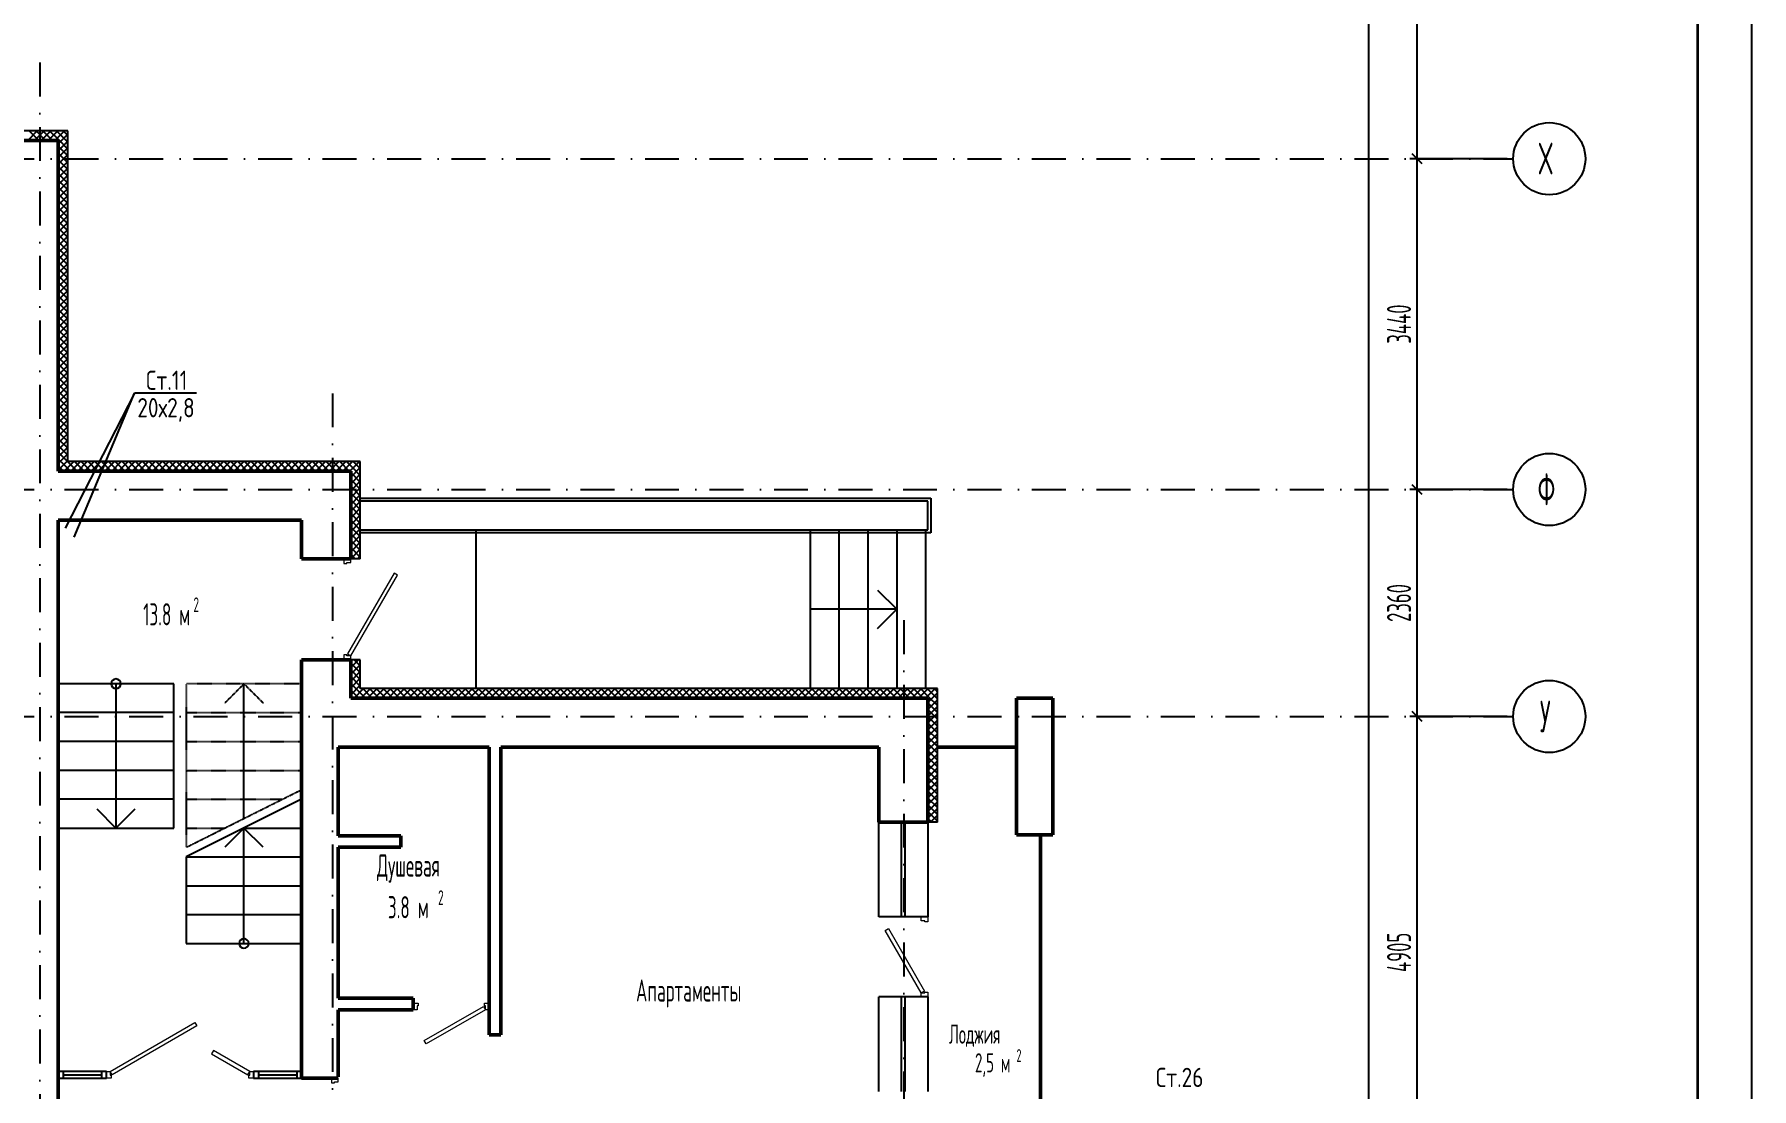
# Model space of a CAD drawing. Extents: x -1560602 to 321118, y -2308202 to -430103.
# Drawn here: x -1494292 to -1476440, y -2174636 to -2163673 of the extents above; entities that cross this region are included whole.
import ezdxf
from ezdxf.enums import TextEntityAlignment as Align

# ---------------------------------------------------------------- set-up
doc = ezdxf.new("R2010")
doc.units = 0
doc.header["$MEASUREMENT"] = 0
doc.header["$PDSIZE"] = -5
for name, pattern in [('Dot & Dashed', [670.277762, 352.777767, -176.388884, 0, -141.111112]), ('Штриховая', [0.4, 0.2, -0.2]), ('Штрихпунктирная', [0.670278, 0.352778, -0.176389, 0, -0.141111])]:
    doc.linetypes.add(name, pattern=pattern)
doc.layers.get('0').update_dxf_attribs({"color": 255, "linetype": 'CONTINUOUS'})
doc.layers.get('Defpoints').update_dxf_attribs({"linetype": 'CONTINUOUS'})
doc.layers.add('Двери', color=4, linetype='CONTINUOUS', lineweight=15)
doc.layers.add('стены', color=5, linetype='CONTINUOUS', lineweight=50)
for name, color, linetype in [('Оси', 253, 'Dot & Dashed'), ('отделка', 240, 'CONTINUOUS'), ('Текст', 7, 'CONTINUOUS'), ('Утеплитель', 6, 'CONTINUOUS')]:
    doc.layers.add(name, color=color, linetype=linetype)
doc.styles.add('GOST 2.304', font='CS_Gost2304.shx', dxfattribs={"width": 0.7})
doc.styles.get("Standard").update_dxf_attribs({"font": 'spds.shx', "width": 0.7, "height": 250})
doc.dimstyles.new('SPDS', dxfattribs={"dimscale": 100, "dimtxt": 2.5, "dimasz": 1, "dimexe": 0.75, "dimexo": 0.625, "dimtad": 1, "dimdec": 0, "dimtxsty": 'GOST 2.304', "dimblk": 'OBLIQUE', "dimcen": 2.5, "dimdle": 1, "dimadec": 0, "dimazin": 2, "dimtfac": 0.75, "dimtdec": 0, "dimtmove": 0, "dimatfit": 0, "dimfxl": 1, "dimtolj": 1, "dimarcsym": 1})

# ---------------------------------------------------------------- blocks, each defined once
blk = doc.blocks.new('_Oblique')
at = {"color": 0, "linetype": 'ByBlock', "lineweight": -2}
blk.add_line((-0.5, -0.5), (0.5, 0.5), dxfattribs=at)
blk = doc.blocks.new('*D314')
at = {"layer": 'Defpoints', "color": 0, "transparency": 16777216}
for p in [(-1479919, -2170766), (-1478919, -2170766), (-1478919, -2175671)]:
    blk.add_point(p, dxfattribs=at)
at = {"layer": 'отделка', "color": 0, "lineweight": -2, "transparency": 16777216}
for p, q in [((-1478981, -2170766), (-1479994, -2170766)), ((-1479919, -2175771), (-1479919, -2170666)), ((-1478981, -2175671), (-1479994, -2175671))]:
    blk.add_line(p, q, dxfattribs=at)
at = {"layer": 'отделка', "color": 0, "lineweight": -2, "transparency": 16777216, "xscale": 100, "yscale": 100, "zscale": 100}
for p, rotation in [((-1479919, -2170766), 90), ((-1479919, -2175671), 270)]:
    blk.add_blockref('_Oblique', p, dxfattribs=dict(at, rotation=rotation))
at = {"layer": 'отделка', "color": 0, "transparency": 16777216, "insert": (-1480106, -2173219), "char_height": 250, "attachment_point": 5, "rotation": 90, "style": 'GOST 2.304'}
blk.add_mtext('\\A1;4905', dxfattribs=at)
blk = doc.blocks.new('*D315')
at = {"layer": 'Defpoints', "color": 0, "transparency": 16777216}
for p in [(-1479919, -2168406), (-1478919, -2168406), (-1478919, -2170766)]:
    blk.add_point(p, dxfattribs=at)
at = {"layer": 'отделка', "color": 0, "lineweight": -2, "transparency": 16777216}
for p, q in [((-1479919, -2170866), (-1479919, -2168306)), ((-1478981, -2168406), (-1479994, -2168406)), ((-1478981, -2170766), (-1479994, -2170766))]:
    blk.add_line(p, q, dxfattribs=at)
at = {"layer": 'отделка', "color": 0, "lineweight": -2, "transparency": 16777216, "xscale": 100, "yscale": 100, "zscale": 100}
for p, rotation in [((-1479919, -2168406), 90), ((-1479919, -2170766), 270)]:
    blk.add_blockref('_Oblique', p, dxfattribs=dict(at, rotation=rotation))
at = {"layer": 'отделка', "color": 0, "transparency": 16777216, "insert": (-1480106, -2169586), "char_height": 250, "attachment_point": 5, "rotation": 90, "style": 'GOST 2.304'}
blk.add_mtext('\\A1;2360', dxfattribs=at)
blk = doc.blocks.new('*D316')
at = {"layer": 'Defpoints', "color": 0, "transparency": 16777216}
for p in [(-1479919, -2164966), (-1478919, -2164966), (-1478919, -2168406)]:
    blk.add_point(p, dxfattribs=at)
at = {"layer": 'отделка', "color": 0, "lineweight": -2, "transparency": 16777216}
for p, q in [((-1479919, -2168506), (-1479919, -2164866)), ((-1478981, -2164966), (-1479994, -2164966)), ((-1478981, -2168406), (-1479994, -2168406))]:
    blk.add_line(p, q, dxfattribs=at)
at = {"layer": 'отделка', "color": 0, "lineweight": -2, "transparency": 16777216, "xscale": 100, "yscale": 100, "zscale": 100}
for p, rotation in [((-1479919, -2164966), 90), ((-1479919, -2168406), 270)]:
    blk.add_blockref('_Oblique', p, dxfattribs=dict(at, rotation=rotation))
at = {"layer": 'отделка', "color": 0, "transparency": 16777216, "insert": (-1480106, -2166686), "char_height": 250, "attachment_point": 5, "rotation": 90, "style": 'GOST 2.304'}
blk.add_mtext('\\A1;3440', dxfattribs=at)
blk = doc.blocks.new('*D317')
at = {"layer": 'Defpoints', "color": 0, "transparency": 16777216}
for p in [(-1479919, -2158736), (-1478919, -2158736), (-1478919, -2164966)]:
    blk.add_point(p, dxfattribs=at)
at = {"layer": 'отделка', "color": 0, "lineweight": -2, "transparency": 16777216}
for p, q in [((-1479919, -2165066), (-1479919, -2158636)), ((-1478981, -2158736), (-1479994, -2158736)), ((-1478981, -2164966), (-1479994, -2164966))]:
    blk.add_line(p, q, dxfattribs=at)
at = {"layer": 'отделка', "color": 0, "lineweight": -2, "transparency": 16777216, "xscale": 100, "yscale": 100, "zscale": 100}
for p, rotation in [((-1479919, -2158736), 90), ((-1479919, -2164966), 270)]:
    blk.add_blockref('_Oblique', p, dxfattribs=dict(at, rotation=rotation))
at = {"layer": 'отделка', "color": 0, "transparency": 16777216, "insert": (-1480106, -2161851), "char_height": 250, "attachment_point": 5, "rotation": 90, "style": 'GOST 2.304'}
blk.add_mtext('\\A1;6230', dxfattribs=at)
blk = doc.blocks.new('*D321')
at = {"layer": 'Defpoints', "color": 0, "transparency": 16777216}
for p in [(-1480419, -2156916), (-1479919, -2156916), (-1478919, -2208376)]:
    blk.add_point(p, dxfattribs=at)
at = {"layer": 'отделка', "color": 0, "lineweight": -2, "transparency": 16777216}
for p, q in [((-1480419, -2208476), (-1480419, -2156816)), ((-1479981, -2156916), (-1480494, -2156916)), ((-1478981, -2208376), (-1480494, -2208376))]:
    blk.add_line(p, q, dxfattribs=at)
at = {"layer": 'отделка', "color": 0, "lineweight": -2, "transparency": 16777216, "xscale": 100, "yscale": 100, "zscale": 100}
for p, rotation in [((-1480419, -2156916), 90), ((-1480419, -2208376), 270)]:
    blk.add_blockref('_Oblique', p, dxfattribs=dict(at, rotation=rotation))
at = {"layer": 'отделка', "color": 0, "transparency": 16777216, "insert": (-1480606, -2182646), "char_height": 250, "attachment_point": 5, "rotation": 90, "style": 'GOST 2.304'}
blk.add_mtext('\\A1;51460', dxfattribs=at)

msp = doc.modelspace()

# ---------------------------------------------------------------- linework, layer by layer
at = {"color": 0, "lineweight": 35, "ltscale": 100}
msp.add_line((-1477001.6, -2153437.3), (-1477001.6, -2226064.3), dxfattribs=at)
at = {"color": 0}
for p, q in [((-1493252.2, -2167403.7, 0), (-1493971.1, -2168808, 0)), ((-1493877.1, -2168901.9, 0), (-1493252.2, -2167403.7, 0)), ((-1492606.8, -2167403.7, 0), (-1493252.2, -2167403.7, 0))]:
    msp.add_line(p, q, dxfattribs=at)
at = {"color": 0, "ltscale": 100}
for p, q in [((-1490903.7, -2168496.2), (-1484973.7, -2168496.2)), ((-1484973.7, -2168496.2), (-1484973.7, -2168856.2)), ((-1485003.7, -2168526.2), (-1490903.7, -2168526.2)), ((-1485003.7, -2168826.2), (-1485003.7, -2168526.2)), ((-1490903.7, -2168826.2), (-1485003.7, -2168826.2)), ((-1486227.7, -2168826.2), (-1486227.7, -2170476.2)), ((-1486227.7, -2168826.2), (-1486227.7, -2170476.2)), ((-1485927.7, -2168826.2), (-1485927.7, -2170476.2)), ((-1485627.7, -2168826.2), (-1485627.7, -2170476.2)), ((-1485327.7, -2168826.2), (-1485327.7, -2170476.2)), ((-1485027.7, -2168826.2), (-1485027.7, -2170476.2)), ((-1484973.7, -2168856.2), (-1490903.7, -2168856.2)), ((-1485527.7, -2169451.2), (-1485327.7, -2169651.2)), ((-1485327.7, -2169651.2), (-1486227.7, -2169651.2)), ((-1485327.7, -2169651.2), (-1485527.7, -2169851.2)), ((-1485527.7, -2169851.2), (-1485327.7, -2169651.2))]:
    msp.add_line(p, q, dxfattribs=at)
at = {"color": 0, "linetype": 'Continuous'}
for p, q in [((-1490903.7, -2168826.2), (-1489703.7, -2168826.2)), ((-1489703.7, -2168826.2), (-1489703.7, -2170476.2)), ((-1492843.7, -2170426.2), (-1494043.7, -2170426.2)), ((-1494043.7, -2170426.2), (-1494043.7, -2171926.2)), ((-1493443.7, -2170426.2), (-1493443.7, -2171926.2)), ((-1492843.7, -2171926.2), (-1492843.7, -2170426.2)), ((-1492843.7, -2170726.2), (-1494043.7, -2170726.2)), ((-1492843.7, -2171026.2), (-1494043.7, -2171026.2)), ((-1492843.7, -2171326.2), (-1494043.7, -2171326.2)), ((-1492843.7, -2171626.2), (-1494043.7, -2171626.2)), ((-1491513.7, -2171626.2), (-1492713.7, -2172226.2)), ((-1491513.7, -2173126.2), (-1491513.7, -2171626.2)), ((-1493643.7, -2171726.2), (-1493443.7, -2171926.2)), ((-1493443.7, -2171926.2), (-1493243.7, -2171726.2)), ((-1494043.7, -2171926.2), (-1492843.7, -2171926.2)), ((-1492113.7, -2171926.2), (-1492313.7, -2172126.2)), ((-1492113.7, -2171926.2), (-1491513.7, -2171926.2)), ((-1491913.7, -2172126.2), (-1492113.7, -2171926.2)), ((-1492113.7, -2173126.2), (-1492113.7, -2171926.2)), ((-1483833.7, -2175481.2), (-1483833.7, -2171996.2)), ((-1492713.7, -2172226.2), (-1492713.7, -2173126.2)), ((-1492713.7, -2172226.2), (-1491513.7, -2172226.2)), ((-1492713.7, -2172526.2), (-1491513.7, -2172526.2)), ((-1492713.7, -2172826.2), (-1491513.7, -2172826.2)), ((-1492713.7, -2173126.2), (-1491513.7, -2173126.2))]:
    msp.add_line(p, q, dxfattribs=at)
at = {"color": 0, "linetype": 'Штриховая'}
for p, q in [((-1491513.7, -2170426.2), (-1492713.7, -2170426.2)), ((-1492713.7, -2170426.2), (-1492713.7, -2172126.3)), ((-1491513.7, -2171526.3), (-1491513.7, -2170426.2)), ((-1492713.7, -2170726.2), (-1491513.7, -2170726.2)), ((-1492713.7, -2171026.2), (-1491513.7, -2171026.2)), ((-1492713.7, -2171326.2), (-1491513.7, -2171326.2)), ((-1492713.7, -2172126.3), (-1491513.7, -2171526.3)), ((-1492713.7, -2171626.2), (-1491713.6, -2171626.2)), ((-1492713.7, -2171926.2), (-1492313.6, -2171926.2))]:
    msp.add_line(p, q, dxfattribs=at)
at = {"color": 0, "linetype": 'Штрихпунктирная'}
for p, q in [((-1492113.7, -2170426.2), (-1492313.7, -2170626.2)), ((-1491913.7, -2170626.2), (-1492113.7, -2170426.2)), ((-1492113.7, -2171826.3), (-1492113.7, -2170426.2))]:
    msp.add_line(p, q, dxfattribs=at)
at = {"color": 0, "linetype": 'Continuous'}
for centre, start, end in [((-1493443.7, -2170426.2), 0, 180), ((-1493443.7, -2170426.2), 180, 0), ((-1492113.7, -2173126.2), 0, 180), ((-1492113.7, -2173126.2), 180, 0)]:
    msp.add_arc(centre, 50, start, end, dxfattribs=at)
at = {"layer": 'Defpoints', "color": 0, "linetype": 'Continuous', "ltscale": 100}
msp.add_line((-1476440.2, -2152937.3), (-1476440.2, -2226595.6), dxfattribs=at)
at = {"layer": 'Двери', "color": 0, "linetype": 'Continuous'}
for p, q in [((-1491073.7, -2169126.2), (-1491073.7, -2169176.2)), ((-1491073.7, -2169176.2), (-1491043.7, -2169176.2)), ((-1491043.7, -2169176.2), (-1491043.7, -2169166.2)), ((-1491043.7, -2169166.2), (-1491003.7, -2169166.2)), ((-1491003.7, -2169166.2), (-1491003.7, -2169126.2)), ((-1490553.4, -2169276.2), (-1491038.4, -2170116.2)), ((-1491003.7, -2170136.2), (-1490518.7, -2169296.2)), ((-1490518.7, -2169296.2), (-1490553.4, -2169276.2)), ((-1491043.7, -2170126.2), (-1491073.7, -2170126.2)), ((-1491073.7, -2170126.2), (-1491073.7, -2170176.2)), ((-1491043.7, -2170136.2), (-1491043.7, -2170126.2)), ((-1491003.7, -2170136.2), (-1491043.7, -2170136.2)), ((-1491038.4, -2170116.2), (-1491003.7, -2170136.2)), ((-1491003.7, -2170176.2), (-1491003.7, -2170136.2)), ((-1485073.7, -2172891.2), (-1485073.7, -2172851.2)), ((-1485033.7, -2172891.2), (-1485073.7, -2172891.2)), ((-1485033.7, -2172901.2), (-1485033.7, -2172891.2)), ((-1485003.7, -2172901.2), (-1485033.7, -2172901.2)), ((-1485003.7, -2172851.2), (-1485003.7, -2172901.2)), ((-1485448.7, -2172991.7), (-1485414.1, -2172971.7)), ((-1485073.7, -2173641.2), (-1485448.7, -2172991.7)), ((-1485414.1, -2172971.7), (-1485039.1, -2173621.2)), ((-1485039.1, -2173621.2), (-1485073.7, -2173641.2)), ((-1485073.7, -2173681.2), (-1485073.7, -2173641.2)), ((-1485073.7, -2173641.2), (-1485033.7, -2173641.2)), ((-1485033.7, -2173641.2), (-1485033.7, -2173631.2)), ((-1485033.7, -2173631.2), (-1485003.7, -2173631.2)), ((-1485003.7, -2173631.2), (-1485003.7, -2173681.2)), ((-1490353.7, -2173746.2), (-1490303.7, -2173746.2)), ((-1490313.7, -2173816.2), (-1490353.7, -2173816.2)), ((-1490303.7, -2173776.2), (-1490313.7, -2173776.2)), ((-1490313.7, -2173776.2), (-1490313.7, -2173816.2)), ((-1490303.7, -2173746.2), (-1490303.7, -2173776.2)), ((-1490238.6, -2174136.5), (-1489623.7, -2173781.5)), ((-1489603.7, -2173816.2), (-1490218.6, -2174171.2)), ((-1489623.7, -2173781.5), (-1489603.7, -2173816.2)), ((-1489613.7, -2173776.2), (-1489613.7, -2173746.2)), ((-1489613.7, -2173746.2), (-1489563.7, -2173746.2)), ((-1489603.7, -2173776.2), (-1489613.7, -2173776.2)), ((-1489603.7, -2173816.2), (-1489603.7, -2173776.2)), ((-1489563.7, -2173816.2), (-1489603.7, -2173816.2)), ((-1493503.7, -2174456.2), (-1492624.7, -2173948.7)), ((-1492604.7, -2173983.3), (-1493483.7, -2174490.8)), ((-1492624.7, -2173948.7), (-1492604.7, -2173983.3)), ((-1490218.6, -2174171.2), (-1490238.6, -2174136.5)), ((-1492430.5, -2174238.7), (-1492450.5, -2174273.3)), ((-1492450.5, -2174273.3), (-1492073.7, -2174490.8)), ((-1492053.7, -2174456.2), (-1492430.5, -2174238.7)), ((-1493543.7, -2174456.2), (-1493503.7, -2174456.2)), ((-1493493.7, -2174526.2), (-1493543.7, -2174526.2)), ((-1493503.7, -2174456.2), (-1493503.7, -2174496.2)), ((-1493483.7, -2174490.8), (-1493503.7, -2174456.2)), ((-1493503.7, -2174496.2), (-1493493.7, -2174496.2)), ((-1493493.7, -2174496.2), (-1493493.7, -2174526.2)), ((-1492073.7, -2174490.8), (-1492053.7, -2174456.2)), ((-1492063.7, -2174526.2), (-1492063.7, -2174496.2)), ((-1492063.7, -2174496.2), (-1492053.7, -2174496.2)), ((-1492013.7, -2174526.2), (-1492063.7, -2174526.2)), ((-1492053.7, -2174496.2), (-1492053.7, -2174456.2)), ((-1492053.7, -2174456.2), (-1492013.7, -2174456.2)), ((-1491203.7, -2174526.2), (-1491203.7, -2174576.2)), ((-1491133.7, -2174566.2), (-1491133.7, -2174526.2)), ((-1491203.7, -2174576.2), (-1491173.7, -2174576.2)), ((-1491173.7, -2174576.2), (-1491173.7, -2174566.2)), ((-1491173.7, -2174566.2), (-1491133.7, -2174566.2))]:
    msp.add_line(p, q, dxfattribs=at)
at = {"layer": 'Оси', "color": 0, "linetype": 'Штрихпунктирная', "lineweight": -3, "ltscale": 1000}
for p, q in [((-1494233.7, -2163966.2), (-1494233.7, -2213001.2)), ((-1505373.6, -2164966.2), (-1478918.7, -2164966.2)), ((-1491193.7, -2167406.2), (-1491193.7, -2210177.5)), ((-1505373.6, -2168406.2), (-1478918.7, -2168406.2)), ((-1485253.7, -2169766.2), (-1485253.7, -2213001.2)), ((-1505373.6, -2170766.2), (-1478918.7, -2170766.2))]:
    msp.add_line(p, q, dxfattribs=at)
at = {"layer": 'Оси', "color": 0, "linetype": 'Continuous', "ltscale": 100}
for centre in [(-1478543.7, -2164966.2), (-1478543.7, -2168406.2), (-1478543.7, -2170766.2)]:
    msp.add_circle(centre, 375, dxfattribs=at)
at = {"layer": 'отделка', "color": 0, "ltscale": 100}
for p, q in [((-1485513.7, -2172851.2), (-1485513.7, -2171866.2)), ((-1485278.7, -2172851.2), (-1485278.7, -2171866.2)), ((-1485238.7, -2172851.2), (-1485238.7, -2171866.2)), ((-1485003.7, -2171866.2), (-1485003.7, -2172851.2)), ((-1485003.7, -2172851.2), (-1485513.7, -2172851.2)), ((-1485513.7, -2174666.2), (-1485513.7, -2173681.2)), ((-1485003.7, -2173681.2), (-1485513.7, -2173681.2)), ((-1485278.7, -2174666.2), (-1485278.7, -2173681.2)), ((-1485238.7, -2174666.2), (-1485238.7, -2173681.2)), ((-1485003.7, -2173681.2), (-1485003.7, -2174666.2)), ((-1493543.7, -2174456.2), (-1494043.7, -2174456.2)), ((-1494043.7, -2174526.2), (-1493543.7, -2174526.2)), ((-1493993.7, -2174456.2), (-1493993.7, -2174526.2)), ((-1493993.7, -2174491.2), (-1493593.7, -2174491.2)), ((-1493593.7, -2174456.2), (-1493593.7, -2174526.2)), ((-1493543.7, -2174526.2), (-1493543.7, -2174456.2)), ((-1492013.7, -2174456.2), (-1492013.7, -2174526.2)), ((-1491513.7, -2174456.2), (-1492013.7, -2174456.2)), ((-1492013.7, -2174526.2), (-1491513.7, -2174526.2)), ((-1491963.7, -2174456.2), (-1491963.7, -2174526.2)), ((-1491963.7, -2174491.2), (-1491563.7, -2174491.2)), ((-1491563.7, -2174456.2), (-1491563.7, -2174526.2))]:
    msp.add_line(p, q, dxfattribs=at)
at = {"layer": 'стены', "color": 0, "linetype": 'Continuous'}
for p, q in [((-1494043.7, -2164776.2), (-1496873.7, -2164776.2)), ((-1494043.7, -2168216.2), (-1494043.7, -2164776.2)), ((-1491003.7, -2168216.2), (-1494043.7, -2168216.2)), ((-1491003.7, -2169126.2), (-1491003.7, -2168216.2)), ((-1494043.7, -2171086.2), (-1494043.7, -2168726.2)), ((-1494043.7, -2168726.2), (-1491513.7, -2168726.2)), ((-1491513.7, -2168726.2), (-1491513.7, -2169126.2)), ((-1491073.7, -2169126.2), (-1491513.7, -2169126.2)), ((-1491003.7, -2169126.2), (-1491073.7, -2169126.2)), ((-1491073.7, -2170176.2), (-1491513.7, -2170176.2)), ((-1491513.7, -2170176.2), (-1491513.7, -2171086.2)), ((-1491003.7, -2170176.2), (-1491073.7, -2170176.2)), ((-1491073.7, -2170176.2), (-1491003.7, -2170176.2)), ((-1491003.7, -2170176.2), (-1491073.7, -2170176.2)), ((-1491003.7, -2170576.2), (-1491003.7, -2170176.2)), ((-1485003.7, -2170576.2), (-1491003.7, -2170576.2)), ((-1485003.7, -2171866.2), (-1485003.7, -2170576.2)), ((-1484083.7, -2170576.2), (-1484083.7, -2171996.2)), ((-1483703.7, -2170576.2), (-1484083.7, -2170576.2)), ((-1484083.7, -2170576.2), (-1484083.7, -2171996.2)), ((-1483703.7, -2170576.2), (-1484083.7, -2170576.2)), ((-1483703.7, -2171996.2), (-1483703.7, -2170576.2)), ((-1494043.7, -2175446.2), (-1494043.7, -2171086.2)), ((-1491513.7, -2171086.2), (-1491513.7, -2174526.2)), ((-1491133.7, -2172006.2), (-1491133.7, -2171086.2)), ((-1491133.7, -2171086.2), (-1489563.7, -2171086.2)), ((-1489563.7, -2171086.2), (-1489563.7, -2173696.2)), ((-1489443.7, -2174076.2), (-1489443.7, -2171086.2)), ((-1489443.7, -2171086.2), (-1485513.7, -2171086.2)), ((-1485513.7, -2171086.2), (-1485513.7, -2171866.2)), ((-1485073.7, -2171866.2), (-1485513.7, -2171866.2)), ((-1485003.7, -2171866.2), (-1485073.7, -2171866.2)), ((-1490483.7, -2172006.2), (-1491133.7, -2172006.2)), ((-1490483.7, -2172126.2), (-1490483.7, -2172006.2)), ((-1484083.7, -2171996.2), (-1483703.7, -2171996.2)), ((-1484083.7, -2171996.2), (-1483703.7, -2171996.2)), ((-1491133.7, -2172126.2), (-1490483.7, -2172126.2)), ((-1491133.7, -2173696.2), (-1491133.7, -2172126.2)), ((-1490353.7, -2173696.2), (-1491133.7, -2173696.2)), ((-1491133.7, -2173816.2), (-1490353.7, -2173816.2)), ((-1491133.7, -2174512.3), (-1491133.7, -2173816.2)), ((-1489563.7, -2173696.2), (-1489563.7, -2174076.2)), ((-1489563.7, -2174076.2), (-1489443.7, -2174076.2)), ((-1491513.7, -2174526.2), (-1491133.7, -2174526.2))]:
    msp.add_line(p, q, dxfattribs=at)
at = {"layer": 'стены', "color": 0, "ltscale": 100}
for p, q in [((-1484083.7, -2171086.2), (-1484903.7, -2171086.2)), ((-1483833.7, -2181796.2), (-1483833.7, -2171996.2)), ((-1490353.7, -2173816.2), (-1490353.7, -2173696.2))]:
    msp.add_line(p, q, dxfattribs=at)
at = {"layer": 'Утеплитель', "color": 0, "linetype": 'Continuous'}
for p, q in [((-1493943.7, -2164676.2), (-1496773.7, -2164676.2)), ((-1494361.5, -2164776.2), (-1494261.5, -2164676.2)), ((-1494245.7, -2164776.2), (-1494345.7, -2164676.2)), ((-1494290.8, -2164776.2), (-1494190.8, -2164676.2)), ((-1494175, -2164776.2), (-1494275, -2164676.2)), ((-1494220.1, -2164776.2), (-1494120.1, -2164676.2)), ((-1494104.3, -2164776.2), (-1494204.3, -2164676.2)), ((-1494149.4, -2164776.2), (-1494049.4, -2164676.2)), ((-1494038.7, -2164771.1), (-1494133.6, -2164676.2)), ((-1494078.7, -2164776.2), (-1493978.7, -2164676.2)), ((-1494003.3, -2164735.8), (-1494062.9, -2164676.2)), ((-1494043.7, -2164811.9), (-1493943.7, -2164711.9)), ((-1493943.7, -2164795.4), (-1494003.3, -2164735.8)), ((-1493968, -2164700.4), (-1493992.2, -2164676.2)), ((-1493943.7, -2164724.7), (-1493968, -2164700.4)), ((-1493943.7, -2168116.2), (-1493943.7, -2164676.2)), ((-1494043.7, -2164882.7), (-1493943.7, -2164782.7)), ((-1493943.7, -2164936.8), (-1494043.7, -2164836.8)), ((-1494043.7, -2164953.4), (-1493943.7, -2164853.4)), ((-1493943.7, -2165007.5), (-1494043.7, -2164907.5)), ((-1494043.7, -2165024.1), (-1493943.7, -2164924.1)), ((-1493943.7, -2164866.1), (-1494038.7, -2164771.1)), ((-1493943.7, -2165078.2), (-1494043.7, -2164978.2)), ((-1494043.7, -2165094.8), (-1493943.7, -2164994.8)), ((-1493943.7, -2165148.9), (-1494043.7, -2165048.9)), ((-1494043.7, -2165165.5), (-1493943.7, -2165065.5)), ((-1493943.7, -2165219.6), (-1494043.7, -2165119.6)), ((-1494043.7, -2165236.2), (-1493943.7, -2165136.2)), ((-1493943.7, -2165290.3), (-1494043.7, -2165190.3)), ((-1494043.7, -2165306.9), (-1493943.7, -2165206.9)), ((-1493943.7, -2165361.1), (-1494043.7, -2165261.1)), ((-1494043.7, -2165377.6), (-1493943.7, -2165277.6)), ((-1493943.7, -2165431.8), (-1494043.7, -2165331.8)), ((-1494043.7, -2165448.3), (-1493943.7, -2165348.3)), ((-1493943.7, -2165502.5), (-1494043.7, -2165402.5)), ((-1494043.7, -2165519.1), (-1493943.7, -2165419.1)), ((-1493943.7, -2165573.2), (-1494043.7, -2165473.2)), ((-1494043.7, -2165589.8), (-1493943.7, -2165489.8)), ((-1493943.7, -2165643.9), (-1494043.7, -2165543.9)), ((-1494043.7, -2165660.5), (-1493943.7, -2165560.5)), ((-1493943.7, -2165714.6), (-1494043.7, -2165614.6)), ((-1494043.7, -2165731.2), (-1493943.7, -2165631.2)), ((-1493943.7, -2165785.3), (-1494043.7, -2165685.3)), ((-1494043.7, -2165801.9), (-1493943.7, -2165701.9)), ((-1493943.7, -2165856), (-1494043.7, -2165756)), ((-1494043.7, -2165872.6), (-1493943.7, -2165772.6)), ((-1493943.7, -2165926.7), (-1494043.7, -2165826.7)), ((-1494043.7, -2165943.3), (-1493943.7, -2165843.3)), ((-1493943.7, -2165997.5), (-1494043.7, -2165897.5)), ((-1494043.7, -2166014), (-1493943.7, -2165914)), ((-1493943.7, -2166068.2), (-1494043.7, -2165968.2)), ((-1494043.7, -2166084.7), (-1493943.7, -2165984.7)), ((-1493943.7, -2166138.9), (-1494043.7, -2166038.9)), ((-1494043.7, -2166155.4), (-1493943.7, -2166055.4)), ((-1493943.7, -2166209.6), (-1494043.7, -2166109.6)), ((-1494043.7, -2166226.2), (-1493943.7, -2166126.2)), ((-1493943.7, -2166280.3), (-1494043.7, -2166180.3)), ((-1494043.7, -2166296.9), (-1493943.7, -2166196.9)), ((-1493943.7, -2166351), (-1494043.7, -2166251)), ((-1494043.7, -2166367.6), (-1493943.7, -2166267.6)), ((-1493943.7, -2166421.7), (-1494043.7, -2166321.7)), ((-1494043.7, -2166438.3), (-1493943.7, -2166338.3)), ((-1493943.7, -2166492.4), (-1494043.7, -2166392.4)), ((-1494043.7, -2166509), (-1493943.7, -2166409)), ((-1493943.7, -2166563.1), (-1494043.7, -2166463.1)), ((-1494043.7, -2166579.7), (-1493943.7, -2166479.7)), ((-1493943.7, -2166633.9), (-1494043.7, -2166533.9)), ((-1494043.7, -2166650.4), (-1493943.7, -2166550.4)), ((-1493943.7, -2166704.6), (-1494043.7, -2166604.6)), ((-1494043.7, -2166721.1), (-1493943.7, -2166621.1)), ((-1493943.7, -2166775.3), (-1494043.7, -2166675.3)), ((-1494043.7, -2166791.8), (-1493943.7, -2166691.8)), ((-1493943.7, -2166846), (-1494043.7, -2166746)), ((-1494043.7, -2166862.6), (-1493943.7, -2166762.6)), ((-1493943.7, -2166916.7), (-1494043.7, -2166816.7)), ((-1494043.7, -2166933.3), (-1493943.7, -2166833.3)), ((-1493943.7, -2166987.4), (-1494043.7, -2166887.4)), ((-1494043.7, -2167004), (-1493943.7, -2166904)), ((-1493943.7, -2167058.1), (-1494043.7, -2166958.1)), ((-1494043.7, -2167074.7), (-1493943.7, -2166974.7)), ((-1493943.7, -2167128.8), (-1494043.7, -2167028.8)), ((-1494043.7, -2167145.4), (-1493943.7, -2167045.4)), ((-1493943.7, -2167199.5), (-1494043.7, -2167099.5)), ((-1494043.7, -2167216.1), (-1493943.7, -2167116.1)), ((-1493943.7, -2167270.2), (-1494043.7, -2167170.2)), ((-1494043.7, -2167286.8), (-1493943.7, -2167186.8)), ((-1493943.7, -2167341), (-1494043.7, -2167241)), ((-1494043.7, -2167357.5), (-1493943.7, -2167257.5)), ((-1493943.7, -2167411.7), (-1494043.7, -2167311.7)), ((-1494043.7, -2167428.2), (-1493943.7, -2167328.2)), ((-1493943.7, -2167482.4), (-1494043.7, -2167382.4)), ((-1494043.7, -2167499), (-1493943.7, -2167399)), ((-1493943.7, -2167553.1), (-1494043.7, -2167453.1)), ((-1494043.7, -2167569.7), (-1493943.7, -2167469.7)), ((-1493943.7, -2167623.8), (-1494043.7, -2167523.8)), ((-1494043.7, -2167640.4), (-1493943.7, -2167540.4)), ((-1493943.7, -2167694.5), (-1494043.7, -2167594.5)), ((-1494043.7, -2167711.1), (-1493943.7, -2167611.1)), ((-1493943.7, -2167765.2), (-1494043.7, -2167665.2)), ((-1494043.7, -2167781.8), (-1493943.7, -2167681.8)), ((-1493943.7, -2167835.9), (-1494043.7, -2167735.9)), ((-1494043.7, -2167852.5), (-1493943.7, -2167752.5)), ((-1493943.7, -2167906.6), (-1494043.7, -2167806.6)), ((-1494043.7, -2167923.2), (-1493943.7, -2167823.2)), ((-1493943.7, -2167977.4), (-1494043.7, -2167877.4)), ((-1494043.7, -2167993.9), (-1493943.7, -2167893.9)), ((-1493943.7, -2168048.1), (-1494043.7, -2167948.1)), ((-1494043.7, -2168064.6), (-1493943.7, -2167964.6)), ((-1493945, -2168117.5), (-1494043.7, -2168018.8)), ((-1494043.7, -2168135.3), (-1493943.7, -2168035.3)), ((-1493980.4, -2168152.8), (-1494043.7, -2168089.5)), ((-1494043.7, -2168206.1), (-1493943.7, -2168106.1)), ((-1493983.2, -2168216.2), (-1493883.2, -2168116.2)), ((-1493846.3, -2168216.2), (-1493945, -2168117.5)), ((-1490903.7, -2168116.2), (-1493943.7, -2168116.2)), ((-1493912.5, -2168216.2), (-1493812.5, -2168116.2)), ((-1493775.6, -2168216.2), (-1493875.6, -2168116.2)), ((-1493841.8, -2168216.2), (-1493741.8, -2168116.2)), ((-1493704.9, -2168216.2), (-1493804.9, -2168116.2)), ((-1493771, -2168216.2), (-1493671, -2168116.2)), ((-1493634.2, -2168216.2), (-1493734.2, -2168116.2)), ((-1493700.3, -2168216.2), (-1493600.3, -2168116.2)), ((-1493563.5, -2168216.2), (-1493663.5, -2168116.2)), ((-1493629.6, -2168216.2), (-1493529.6, -2168116.2)), ((-1493492.7, -2168216.2), (-1493592.7, -2168116.2)), ((-1493558.9, -2168216.2), (-1493458.9, -2168116.2)), ((-1493422, -2168216.2), (-1493522, -2168116.2)), ((-1493488.2, -2168216.2), (-1493388.2, -2168116.2)), ((-1493351.3, -2168216.2), (-1493451.3, -2168116.2)), ((-1493417.5, -2168216.2), (-1493317.5, -2168116.2)), ((-1493280.6, -2168216.2), (-1493380.6, -2168116.2)), ((-1493346.8, -2168216.2), (-1493246.8, -2168116.2)), ((-1493209.9, -2168216.2), (-1493309.9, -2168116.2)), ((-1493276.1, -2168216.2), (-1493176.1, -2168116.2)), ((-1493139.2, -2168216.2), (-1493239.2, -2168116.2)), ((-1493205.4, -2168216.2), (-1493105.4, -2168116.2)), ((-1493068.5, -2168216.2), (-1493168.5, -2168116.2)), ((-1493134.6, -2168216.2), (-1493034.6, -2168116.2)), ((-1492997.8, -2168216.2), (-1493097.8, -2168116.2)), ((-1493063.9, -2168216.2), (-1492963.9, -2168116.2)), ((-1492927.1, -2168216.2), (-1493027.1, -2168116.2)), ((-1492993.2, -2168216.2), (-1492893.2, -2168116.2)), ((-1492856.4, -2168216.2), (-1492956.4, -2168116.2)), ((-1492922.5, -2168216.2), (-1492822.5, -2168116.2)), ((-1492785.6, -2168216.2), (-1492885.6, -2168116.2)), ((-1492851.8, -2168216.2), (-1492751.8, -2168116.2)), ((-1492714.9, -2168216.2), (-1492814.9, -2168116.2)), ((-1492781.1, -2168216.2), (-1492681.1, -2168116.2)), ((-1492644.2, -2168216.2), (-1492744.2, -2168116.2)), ((-1492710.4, -2168216.2), (-1492610.4, -2168116.2)), ((-1492573.5, -2168216.2), (-1492673.5, -2168116.2)), ((-1492639.7, -2168216.2), (-1492539.7, -2168116.2)), ((-1492502.8, -2168216.2), (-1492602.8, -2168116.2)), ((-1492569, -2168216.2), (-1492469, -2168116.2)), ((-1492432.1, -2168216.2), (-1492532.1, -2168116.2)), ((-1492498.2, -2168216.2), (-1492398.2, -2168116.2)), ((-1492361.4, -2168216.2), (-1492461.4, -2168116.2)), ((-1492427.5, -2168216.2), (-1492327.5, -2168116.2)), ((-1492290.7, -2168216.2), (-1492390.7, -2168116.2)), ((-1492356.8, -2168216.2), (-1492256.8, -2168116.2)), ((-1492220, -2168216.2), (-1492320, -2168116.2)), ((-1492286.1, -2168216.2), (-1492186.1, -2168116.2)), ((-1492149.2, -2168216.2), (-1492249.2, -2168116.2)), ((-1492215.4, -2168216.2), (-1492115.4, -2168116.2)), ((-1492078.5, -2168216.2), (-1492178.5, -2168116.2)), ((-1492144.7, -2168216.2), (-1492044.7, -2168116.2)), ((-1492007.8, -2168216.2), (-1492107.8, -2168116.2)), ((-1492074, -2168216.2), (-1491974, -2168116.2)), ((-1491937.1, -2168216.2), (-1492037.1, -2168116.2)), ((-1492003.3, -2168216.2), (-1491903.3, -2168116.2)), ((-1491866.4, -2168216.2), (-1491966.4, -2168116.2)), ((-1491932.6, -2168216.2), (-1491832.6, -2168116.2)), ((-1491795.7, -2168216.2), (-1491895.7, -2168116.2)), ((-1491861.9, -2168216.2), (-1491761.9, -2168116.2)), ((-1491725, -2168216.2), (-1491825, -2168116.2)), ((-1491791.1, -2168216.2), (-1491691.1, -2168116.2)), ((-1491654.3, -2168216.2), (-1491754.3, -2168116.2)), ((-1491720.4, -2168216.2), (-1491620.4, -2168116.2)), ((-1491583.6, -2168216.2), (-1491683.6, -2168116.2)), ((-1491649.7, -2168216.2), (-1491549.7, -2168116.2)), ((-1491512.9, -2168216.2), (-1491612.9, -2168116.2)), ((-1491579, -2168216.2), (-1491479, -2168116.2)), ((-1491442.1, -2168216.2), (-1491542.1, -2168116.2)), ((-1491508.3, -2168216.2), (-1491408.3, -2168116.2)), ((-1491371.4, -2168216.2), (-1491471.4, -2168116.2)), ((-1491437.6, -2168216.2), (-1491337.6, -2168116.2)), ((-1491300.7, -2168216.2), (-1491400.7, -2168116.2)), ((-1491366.9, -2168216.2), (-1491266.9, -2168116.2)), ((-1491230, -2168216.2), (-1491330, -2168116.2)), ((-1491296.2, -2168216.2), (-1491196.2, -2168116.2)), ((-1491159.3, -2168216.2), (-1491259.3, -2168116.2)), ((-1491225.5, -2168216.2), (-1491125.5, -2168116.2)), ((-1491088.6, -2168216.2), (-1491188.6, -2168116.2)), ((-1491154.7, -2168216.2), (-1491054.7, -2168116.2)), ((-1491017.9, -2168216.2), (-1491117.9, -2168116.2)), ((-1491084, -2168216.2), (-1490984, -2168116.2)), ((-1490975.4, -2168187.9), (-1491047.2, -2168116.2)), ((-1491013.3, -2168216.2), (-1490913.3, -2168116.2)), ((-1490940.1, -2168152.6), (-1490976.5, -2168116.2)), ((-1490904.7, -2168117.2), (-1490905.7, -2168116.2)), ((-1490903.7, -2168118.2), (-1490904.7, -2168117.2)), ((-1490903.7, -2169126.2), (-1490903.7, -2168116.2)), ((-1494015.7, -2168188.2), (-1494043.7, -2168160.2)), ((-1493987.7, -2168216.2), (-1494015.7, -2168188.2)), ((-1493917, -2168216.2), (-1493980.4, -2168152.8)), ((-1491003.7, -2168277.3), (-1490903.7, -2168177.3)), ((-1490903.7, -2168330.3), (-1491003.7, -2168230.3)), ((-1491003.7, -2168348), (-1490903.7, -2168248)), ((-1490903.7, -2168401.1), (-1491003.7, -2168301.1)), ((-1490903.7, -2168259.6), (-1490975.4, -2168187.9)), ((-1490903.7, -2168188.9), (-1490940.1, -2168152.6)), ((-1491003.7, -2168418.7), (-1490903.7, -2168318.7)), ((-1490903.7, -2168471.8), (-1491003.7, -2168371.8)), ((-1491003.7, -2168489.5), (-1490903.7, -2168389.5)), ((-1490903.7, -2168542.5), (-1491003.7, -2168442.5)), ((-1491003.7, -2168560.2), (-1490903.7, -2168460.2)), ((-1490903.7, -2168613.2), (-1491003.7, -2168513.2)), ((-1491003.7, -2168630.9), (-1490903.7, -2168530.9)), ((-1490903.7, -2168683.9), (-1491003.7, -2168583.9)), ((-1491003.7, -2168701.6), (-1490903.7, -2168601.6)), ((-1490903.7, -2168754.6), (-1491003.7, -2168654.6)), ((-1491003.7, -2168772.3), (-1490903.7, -2168672.3)), ((-1490903.7, -2168825.3), (-1491003.7, -2168725.3)), ((-1491003.7, -2168843), (-1490903.7, -2168743)), ((-1490903.7, -2168896), (-1491003.7, -2168796)), ((-1491003.7, -2168913.7), (-1490903.7, -2168813.7)), ((-1490903.7, -2168966.7), (-1491003.7, -2168866.7)), ((-1491003.7, -2168984.4), (-1490903.7, -2168884.4)), ((-1490903.7, -2169037.5), (-1491003.7, -2168937.5)), ((-1491003.7, -2169055.1), (-1490903.7, -2168955.1)), ((-1490903.7, -2169108.2), (-1491003.7, -2169008.2)), ((-1491003.7, -2169125.9), (-1490903.7, -2169025.9)), ((-1490956.4, -2169126.2), (-1491003.7, -2169078.9)), ((-1490903.7, -2169126.2), (-1491003.7, -2169126.2)), ((-1490933.4, -2169126.2), (-1490903.7, -2169096.6)), ((-1490903.7, -2170176.2), (-1491003.7, -2170176.2)), ((-1491003.7, -2170186.5), (-1490993.4, -2170176.2)), ((-1491003.7, -2170257.2), (-1490922.7, -2170176.2)), ((-1490903.7, -2170310.2), (-1491003.7, -2170210.2)), ((-1491003.7, -2170327.9), (-1490903.7, -2170227.9)), ((-1490903.7, -2170381), (-1491003.7, -2170281)), ((-1490903.7, -2170239.5), (-1490967.1, -2170176.2)), ((-1490903.7, -2170476.2), (-1490903.7, -2170176.2)), ((-1491003.7, -2170398.6), (-1490903.7, -2170298.6)), ((-1490903.7, -2170451.7), (-1491003.7, -2170351.7)), ((-1491003.7, -2170469.4), (-1490903.7, -2170369.4)), ((-1490926.8, -2170499.3), (-1491003.7, -2170422.4)), ((-1491003.7, -2170540.1), (-1490903.7, -2170440.1)), ((-1490962.2, -2170534.6), (-1491003.7, -2170493.1)), ((-1490997.5, -2170570), (-1491003.7, -2170563.8)), ((-1490991.3, -2170576.2), (-1490997.5, -2170570)), ((-1490969.2, -2170576.2), (-1490869.2, -2170476.2)), ((-1490920.6, -2170576.2), (-1490962.2, -2170534.6)), ((-1490849.9, -2170576.2), (-1490926.8, -2170499.3)), ((-1484903.7, -2170476.2), (-1490903.7, -2170476.2)), ((-1490898.4, -2170576.2), (-1490798.4, -2170476.2)), ((-1490779.2, -2170576.2), (-1490879.2, -2170476.2)), ((-1490827.7, -2170576.2), (-1490727.7, -2170476.2)), ((-1490708.5, -2170576.2), (-1490808.5, -2170476.2)), ((-1490757, -2170576.2), (-1490657, -2170476.2)), ((-1490637.8, -2170576.2), (-1490737.8, -2170476.2)), ((-1490686.3, -2170576.2), (-1490586.3, -2170476.2)), ((-1490567.1, -2170576.2), (-1490667.1, -2170476.2)), ((-1490615.6, -2170576.2), (-1490515.6, -2170476.2)), ((-1490496.4, -2170576.2), (-1490596.4, -2170476.2)), ((-1490544.9, -2170576.2), (-1490444.9, -2170476.2)), ((-1490425.6, -2170576.2), (-1490525.6, -2170476.2)), ((-1490474.2, -2170576.2), (-1490374.2, -2170476.2)), ((-1490354.9, -2170576.2), (-1490454.9, -2170476.2)), ((-1490403.5, -2170576.2), (-1490303.5, -2170476.2)), ((-1490284.2, -2170576.2), (-1490384.2, -2170476.2)), ((-1490332.8, -2170576.2), (-1490232.8, -2170476.2)), ((-1490213.5, -2170576.2), (-1490313.5, -2170476.2)), ((-1490262.1, -2170576.2), (-1490162.1, -2170476.2)), ((-1490142.8, -2170576.2), (-1490242.8, -2170476.2)), ((-1490191.3, -2170576.2), (-1490091.3, -2170476.2)), ((-1490072.1, -2170576.2), (-1490172.1, -2170476.2)), ((-1490120.6, -2170576.2), (-1490020.6, -2170476.2)), ((-1490001.4, -2170576.2), (-1490101.4, -2170476.2)), ((-1490049.9, -2170576.2), (-1489949.9, -2170476.2)), ((-1489930.7, -2170576.2), (-1490030.7, -2170476.2)), ((-1489979.2, -2170576.2), (-1489879.2, -2170476.2)), ((-1489860, -2170576.2), (-1489960, -2170476.2)), ((-1489908.5, -2170576.2), (-1489808.5, -2170476.2)), ((-1489789.2, -2170576.2), (-1489889.2, -2170476.2)), ((-1489837.8, -2170576.2), (-1489737.8, -2170476.2)), ((-1489718.5, -2170576.2), (-1489818.5, -2170476.2)), ((-1489767.1, -2170576.2), (-1489667.1, -2170476.2)), ((-1489647.8, -2170576.2), (-1489747.8, -2170476.2)), ((-1489696.4, -2170576.2), (-1489596.4, -2170476.2)), ((-1489577.1, -2170576.2), (-1489677.1, -2170476.2)), ((-1489625.7, -2170576.2), (-1489525.7, -2170476.2)), ((-1489506.4, -2170576.2), (-1489606.4, -2170476.2)), ((-1489554.9, -2170576.2), (-1489454.9, -2170476.2)), ((-1489435.7, -2170576.2), (-1489535.7, -2170476.2)), ((-1489484.2, -2170576.2), (-1489384.2, -2170476.2)), ((-1489365, -2170576.2), (-1489465, -2170476.2)), ((-1489413.5, -2170576.2), (-1489313.5, -2170476.2)), ((-1489294.3, -2170576.2), (-1489394.3, -2170476.2)), ((-1489342.8, -2170576.2), (-1489242.8, -2170476.2)), ((-1489223.6, -2170576.2), (-1489323.6, -2170476.2)), ((-1489272.1, -2170576.2), (-1489172.1, -2170476.2)), ((-1489152.9, -2170576.2), (-1489252.9, -2170476.2)), ((-1489201.4, -2170576.2), (-1489101.4, -2170476.2)), ((-1489082.1, -2170576.2), (-1489182.1, -2170476.2)), ((-1489130.7, -2170576.2), (-1489030.7, -2170476.2)), ((-1489011.4, -2170576.2), (-1489111.4, -2170476.2)), ((-1489060, -2170576.2), (-1488960, -2170476.2)), ((-1488940.7, -2170576.2), (-1489040.7, -2170476.2)), ((-1488989.3, -2170576.2), (-1488889.3, -2170476.2)), ((-1488870, -2170576.2), (-1488970, -2170476.2)), ((-1488918.6, -2170576.2), (-1488818.6, -2170476.2)), ((-1488799.3, -2170576.2), (-1488899.3, -2170476.2)), ((-1488847.8, -2170576.2), (-1488747.8, -2170476.2)), ((-1488728.6, -2170576.2), (-1488828.6, -2170476.2)), ((-1488777.1, -2170576.2), (-1488677.1, -2170476.2)), ((-1488657.9, -2170576.2), (-1488757.9, -2170476.2)), ((-1488706.4, -2170576.2), (-1488606.4, -2170476.2)), ((-1488587.2, -2170576.2), (-1488687.2, -2170476.2)), ((-1488635.7, -2170576.2), (-1488535.7, -2170476.2)), ((-1488516.5, -2170576.2), (-1488616.5, -2170476.2)), ((-1488565, -2170576.2), (-1488465, -2170476.2)), ((-1488445.7, -2170576.2), (-1488545.7, -2170476.2)), ((-1488494.3, -2170576.2), (-1488394.3, -2170476.2)), ((-1488375, -2170576.2), (-1488475, -2170476.2)), ((-1488423.6, -2170576.2), (-1488323.6, -2170476.2)), ((-1488304.3, -2170576.2), (-1488404.3, -2170476.2)), ((-1488352.9, -2170576.2), (-1488252.9, -2170476.2)), ((-1488233.6, -2170576.2), (-1488333.6, -2170476.2)), ((-1488282.2, -2170576.2), (-1488182.2, -2170476.2)), ((-1488162.9, -2170576.2), (-1488262.9, -2170476.2)), ((-1488211.4, -2170576.2), (-1488111.4, -2170476.2)), ((-1488092.2, -2170576.2), (-1488192.2, -2170476.2)), ((-1488140.7, -2170576.2), (-1488040.7, -2170476.2)), ((-1488021.5, -2170576.2), (-1488121.5, -2170476.2)), ((-1488070, -2170576.2), (-1487970, -2170476.2)), ((-1487950.8, -2170576.2), (-1488050.8, -2170476.2)), ((-1487999.3, -2170576.2), (-1487899.3, -2170476.2)), ((-1487880.1, -2170576.2), (-1487980.1, -2170476.2)), ((-1487928.6, -2170576.2), (-1487828.6, -2170476.2)), ((-1487809.3, -2170576.2), (-1487909.3, -2170476.2)), ((-1487857.9, -2170576.2), (-1487757.9, -2170476.2)), ((-1487738.6, -2170576.2), (-1487838.6, -2170476.2)), ((-1487787.2, -2170576.2), (-1487687.2, -2170476.2)), ((-1487667.9, -2170576.2), (-1487767.9, -2170476.2)), ((-1487716.5, -2170576.2), (-1487616.5, -2170476.2)), ((-1487597.2, -2170576.2), (-1487697.2, -2170476.2)), ((-1487645.8, -2170576.2), (-1487545.8, -2170476.2)), ((-1487526.5, -2170576.2), (-1487626.5, -2170476.2)), ((-1487575, -2170576.2), (-1487475, -2170476.2)), ((-1487455.8, -2170576.2), (-1487555.8, -2170476.2)), ((-1487504.3, -2170576.2), (-1487404.3, -2170476.2)), ((-1487385.1, -2170576.2), (-1487485.1, -2170476.2)), ((-1487433.6, -2170576.2), (-1487333.6, -2170476.2)), ((-1487314.4, -2170576.2), (-1487414.4, -2170476.2)), ((-1487362.9, -2170576.2), (-1487262.9, -2170476.2)), ((-1487243.7, -2170576.2), (-1487343.7, -2170476.2)), ((-1487292.2, -2170576.2), (-1487192.2, -2170476.2)), ((-1487173, -2170576.2), (-1487273, -2170476.2)), ((-1487221.5, -2170576.2), (-1487121.5, -2170476.2)), ((-1487102.2, -2170576.2), (-1487202.2, -2170476.2)), ((-1487150.8, -2170576.2), (-1487050.8, -2170476.2)), ((-1487031.5, -2170576.2), (-1487131.5, -2170476.2)), ((-1487080.1, -2170576.2), (-1486980.1, -2170476.2)), ((-1486960.8, -2170576.2), (-1487060.8, -2170476.2)), ((-1487009.4, -2170576.2), (-1486909.4, -2170476.2)), ((-1486890.1, -2170576.2), (-1486990.1, -2170476.2)), ((-1486938.7, -2170576.2), (-1486838.7, -2170476.2)), ((-1486819.4, -2170576.2), (-1486919.4, -2170476.2)), ((-1486867.9, -2170576.2), (-1486767.9, -2170476.2)), ((-1486748.7, -2170576.2), (-1486848.7, -2170476.2)), ((-1486797.2, -2170576.2), (-1486697.2, -2170476.2)), ((-1486678, -2170576.2), (-1486778, -2170476.2)), ((-1486726.5, -2170576.2), (-1486626.5, -2170476.2)), ((-1486607.3, -2170576.2), (-1486707.3, -2170476.2)), ((-1486655.8, -2170576.2), (-1486555.8, -2170476.2)), ((-1486536.6, -2170576.2), (-1486636.6, -2170476.2)), ((-1486585.1, -2170576.2), (-1486485.1, -2170476.2)), ((-1486465.8, -2170576.2), (-1486565.8, -2170476.2)), ((-1486514.4, -2170576.2), (-1486414.4, -2170476.2)), ((-1486395.1, -2170576.2), (-1486495.1, -2170476.2)), ((-1486443.7, -2170576.2), (-1486343.7, -2170476.2)), ((-1486324.4, -2170576.2), (-1486424.4, -2170476.2)), ((-1486373, -2170576.2), (-1486273, -2170476.2)), ((-1486253.7, -2170576.2), (-1486353.7, -2170476.2)), ((-1486302.3, -2170576.2), (-1486202.3, -2170476.2)), ((-1486183, -2170576.2), (-1486283, -2170476.2)), ((-1486231.5, -2170576.2), (-1486131.5, -2170476.2)), ((-1486112.3, -2170576.2), (-1486212.3, -2170476.2)), ((-1486160.8, -2170576.2), (-1486060.8, -2170476.2)), ((-1486041.6, -2170576.2), (-1486141.6, -2170476.2)), ((-1486090.1, -2170576.2), (-1485990.1, -2170476.2)), ((-1485970.9, -2170576.2), (-1486070.9, -2170476.2)), ((-1486019.4, -2170576.2), (-1485919.4, -2170476.2)), ((-1485900.2, -2170576.2), (-1486000.2, -2170476.2)), ((-1485948.7, -2170576.2), (-1485848.7, -2170476.2)), ((-1485829.4, -2170576.2), (-1485929.4, -2170476.2)), ((-1485878, -2170576.2), (-1485778, -2170476.2)), ((-1485758.7, -2170576.2), (-1485858.7, -2170476.2)), ((-1485807.3, -2170576.2), (-1485707.3, -2170476.2)), ((-1485688, -2170576.2), (-1485788, -2170476.2)), ((-1485736.6, -2170576.2), (-1485636.6, -2170476.2)), ((-1485617.3, -2170576.2), (-1485717.3, -2170476.2)), ((-1485665.9, -2170576.2), (-1485565.9, -2170476.2)), ((-1485546.6, -2170576.2), (-1485646.6, -2170476.2)), ((-1485595.1, -2170576.2), (-1485495.1, -2170476.2)), ((-1485475.9, -2170576.2), (-1485575.9, -2170476.2)), ((-1485524.4, -2170576.2), (-1485424.4, -2170476.2)), ((-1485405.2, -2170576.2), (-1485505.2, -2170476.2)), ((-1485453.7, -2170576.2), (-1485353.7, -2170476.2)), ((-1485334.5, -2170576.2), (-1485434.5, -2170476.2)), ((-1485383, -2170576.2), (-1485283, -2170476.2)), ((-1485263.8, -2170576.2), (-1485363.8, -2170476.2)), ((-1485312.3, -2170576.2), (-1485212.3, -2170476.2)), ((-1485193.1, -2170576.2), (-1485293.1, -2170476.2)), ((-1485241.6, -2170576.2), (-1485141.6, -2170476.2)), ((-1485122.3, -2170576.2), (-1485222.3, -2170476.2)), ((-1485170.9, -2170576.2), (-1485070.9, -2170476.2)), ((-1485051.6, -2170576.2), (-1485151.6, -2170476.2)), ((-1485100.2, -2170576.2), (-1485000.2, -2170476.2)), ((-1484992.3, -2170564.8), (-1485080.9, -2170476.2)), ((-1485029.5, -2170576.2), (-1484929.5, -2170476.2)), ((-1484957, -2170529.4), (-1485010.2, -2170476.2)), ((-1485003.7, -2170621.2), (-1484903.7, -2170521.2)), ((-1485003.7, -2170691.9), (-1484903.7, -2170591.9)), ((-1484903.7, -2170724.1), (-1485003.7, -2170624.1)), ((-1484903.7, -2170653.4), (-1484992.3, -2170564.8)), ((-1484903.7, -2170582.7), (-1484957, -2170529.4)), ((-1484921.6, -2170494.1), (-1484939.5, -2170476.2)), ((-1484903.7, -2170512), (-1484921.6, -2170494.1)), ((-1484903.7, -2171866.2), (-1484903.7, -2170476.2)), ((-1485003.7, -2170762.6), (-1484903.7, -2170662.6)), ((-1484903.7, -2170794.8), (-1485003.7, -2170694.8)), ((-1485003.7, -2170833.3), (-1484903.7, -2170733.3)), ((-1484903.7, -2170865.5), (-1485003.7, -2170765.5)), ((-1485003.7, -2170904), (-1484903.7, -2170804)), ((-1484903.7, -2170936.2), (-1485003.7, -2170836.2)), ((-1485003.7, -2170974.7), (-1484903.7, -2170874.7)), ((-1484903.7, -2171006.9), (-1485003.7, -2170906.9)), ((-1485003.7, -2171045.5), (-1484903.7, -2170945.5)), ((-1484903.7, -2171077.7), (-1485003.7, -2170977.7)), ((-1485003.7, -2171116.2), (-1484903.7, -2171016.2)), ((-1484903.7, -2171148.4), (-1485003.7, -2171048.4)), ((-1485003.7, -2171186.9), (-1484903.7, -2171086.9)), ((-1484903.7, -2171219.1), (-1485003.7, -2171119.1)), ((-1485003.7, -2171257.6), (-1484903.7, -2171157.6)), ((-1484903.7, -2171289.8), (-1485003.7, -2171189.8)), ((-1485003.7, -2171328.3), (-1484903.7, -2171228.3)), ((-1484903.7, -2171360.5), (-1485003.7, -2171260.5)), ((-1485003.7, -2171399), (-1484903.7, -2171299)), ((-1484903.7, -2171431.2), (-1485003.7, -2171331.2)), ((-1485003.7, -2171469.7), (-1484903.7, -2171369.7)), ((-1484903.7, -2171501.9), (-1485003.7, -2171401.9)), ((-1485003.7, -2171540.4), (-1484903.7, -2171440.4)), ((-1484903.7, -2171572.6), (-1485003.7, -2171472.6)), ((-1485003.7, -2171611.1), (-1484903.7, -2171511.1)), ((-1484903.7, -2171643.3), (-1485003.7, -2171543.3)), ((-1485003.7, -2171681.8), (-1484903.7, -2171581.8)), ((-1484903.7, -2171714.1), (-1485003.7, -2171614.1)), ((-1485003.7, -2171752.6), (-1484903.7, -2171652.6)), ((-1484903.7, -2171784.8), (-1485003.7, -2171684.8)), ((-1485003.7, -2171823.3), (-1484903.7, -2171723.3)), ((-1484903.7, -2171855.5), (-1485003.7, -2171755.5)), ((-1484963.7, -2171866.2), (-1485003.7, -2171826.2)), ((-1484903.7, -2171866.2), (-1485003.7, -2171866.2)), ((-1484976, -2171866.2), (-1484903.7, -2171794)), ((-1484905.2, -2171866.2), (-1484903.7, -2171864.7))]:
    msp.add_line(p, q, dxfattribs=at)

# ---------------------------------------------------------------- texts
at = {"color": 0}
for s, p in [('Ст.11', (-1492916.5, -2167270, 0)), ('Ст.26', (-1482386.4, -2174519.4, 0))]:
    msp.add_text(s, height=200, dxfattribs=at).set_placement(p, align=Align.MIDDLE_CENTER)
msp.add_text('20х2,8', height=200, dxfattribs=at).set_placement((-1493221.6, -2167655.2))
at = {"layer": 'Оси', "color": 0, "linetype": 'Continuous', "width": 0.7}
for s, p in [('Х', (-1478653.5, -2165129.4)), ('Ф', (-1478665, -2168569.4)), ('У', (-1478641.9, -2170931.7))]:
    msp.add_text(s, height=330, dxfattribs=at).set_placement(p)
at = {"layer": 'Текст', "color": 0, "linetype": 'Continuous', "width": 0.7}
for s, height, p in [('2', 151.8, (-1492638.9, -2169679.5)), ('13.8 м', 230, (-1493160.8, -2169818.8)), ('Душевая', 230, (-1490731.9, -2172431)), ('2', 151.8, (-1490095, -2172725.3)), ('3.8 м', 230, (-1490617, -2172864.6)), ('Апартаменты', 230, (-1488037.1, -2173730.3)), ('Лоджия', 200, (-1484783.9, -2174169.6)), ('Лоджия', 200, (-1484783.9, -2174169.6)), ('2,5 м', 200, (-1484514, -2174467.5)), ('2,5 м', 200, (-1484514, -2174467.5)), ('2', 132, (-1484082, -2174357.5))]:
    msp.add_text(s, height=height, dxfattribs=at).set_placement(p)

# ---------------------------------------------------------------- dimensions: what is measured, and where the dimension line sits
at = {"layer": 'отделка', "color": 0}
for base, p1, p2, picture, middle in [((-1480418.7, -2156916.2), (-1478918.7, -2208376.2), (-1479918.7, -2156916.2), '*D321', (-1480606.2, -2182646.2)), ((-1479918.7, -2158736.3), (-1478918.7, -2164966.2), (-1478918.7, -2158736.3), '*D317', (-1480106.2, -2161851.2)), ((-1479918.7, -2164966.3), (-1478918.7, -2168406.2), (-1478918.7, -2164966.3), '*D316', (-1480106.2, -2166686.2)), ((-1479918.7, -2168406.3), (-1478918.7, -2170766.3), (-1478918.7, -2168406.3), '*D315', (-1480106.2, -2169586.3)), ((-1479918.7, -2170766.3), (-1478918.7, -2175671.2), (-1478918.7, -2170766.3), '*D314', (-1480106.2, -2173218.7))]:
    dim = msp.add_linear_dim(base=base, p1=p1, p2=p2, angle=90, dimstyle='SPDS', override={"dimscale": 100, "dimlfac": 1, "dimtxsty": 'GOST 2.304', "dimtolj": 1}, dxfattribs=at)
    dim.commit()
    dim.dimension.update_dxf_attribs({"geometry": picture, "text_midpoint": middle})

doc.saveas('drawing.dxf')
